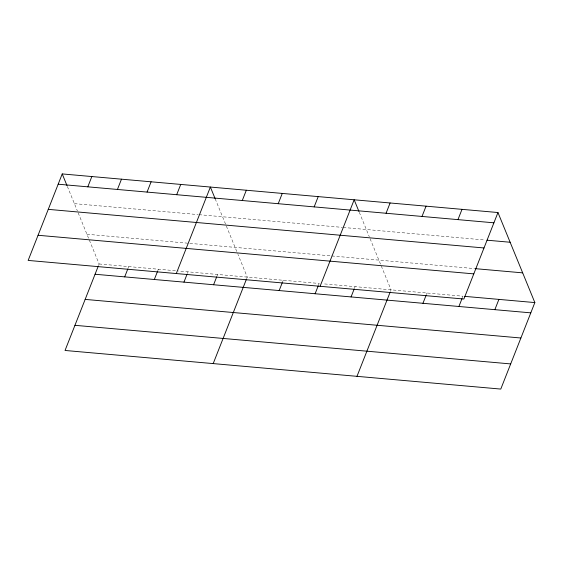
<?xml version="1.0" encoding="UTF-8"?>
<svg xmlns="http://www.w3.org/2000/svg" width="563" height="563" viewBox="0 0 563 563"><rect width="100%" height="100%" fill="white"/><g stroke="black" fill="none" stroke-linecap="round" stroke-linejoin="round"><path stroke-width="0.42" stroke-dasharray="2.81 2.11" d="M98.49 265.553L99.116 263.97L77.701 211.695M128.125 268.178L128.744 266.595M157.753 270.803L158.379 269.22M187.38 273.428L188.007 271.845M217.015 276.053L217.635 274.47M246.643 278.678L247.263 277.095L237.973 254.42M282.591 281.859L283.21 280.283M318.538 285.047L319.165 283.463L178.422 270.993M354.486 288.235L355.112 286.651M390.433 291.416L391.06 289.832L369.638 237.565M426.381 294.604L427.007 293.02M462.329 297.785L462.955 296.208L322.585 283.766M74.4 203.644L198.148 214.602M199.02 214.679L342.374 227.382M343.233 227.459L485.313 240.049M86.941 234.257L330.953 255.876M331.811 255.954L474.743 268.614M99.116 263.97L177.549 270.916M359.293 212.3L369.307 236.756M215.179 198.781L237.656 253.639M67.349 186.437L77.37 210.893"/><path stroke-width="0.84" d="M62.226 173.925L28.15 260.423L463.884 299.03L497.959 212.532L62.226 173.925L67.025 185.656M87.807 186.832L91.853 176.55M117.435 189.457L121.481 179.175M98.18 266.341L65.041 350.467L500.774 389.075L534.85 302.577L497.959 212.532M147.063 192.082L151.109 181.8M124.697 276.876L127.808 268.966M176.691 194.707L180.744 184.425M154.325 279.501L157.443 271.591M176.296 273.548L210.372 187.05L215.179 198.781M183.953 282.126L187.071 274.216M242.273 200.519L246.32 190.238M213.588 284.751L216.699 276.841M213.194 363.592L246.334 279.466M278.221 203.7L282.267 193.419M279.164 290.557L282.281 282.654M314.168 206.888L318.215 196.607M315.111 293.745L318.229 285.835M320.094 286.293L354.162 199.795L358.969 211.519M351.059 296.933L354.176 289.023M386.063 213.257L390.11 202.976M356.984 376.33L390.124 292.211M422.011 216.438L426.057 206.164M422.954 303.302L426.071 295.392M457.958 219.626L462.012 209.345M458.901 306.483L462.019 298.58M494.856 309.671L498.902 299.389M58.172 184.207L493.906 222.814M487.023 240.197L510.134 242.245M48.263 209.359L483.997 247.966M475.601 268.692L522.675 272.858M38.059 235.271L473.793 273.878M464.665 296.356L534.85 302.577M95.07 274.251L530.803 312.852M85.161 299.403L520.895 338.004M74.949 325.315L510.683 363.923"/></g></svg>
